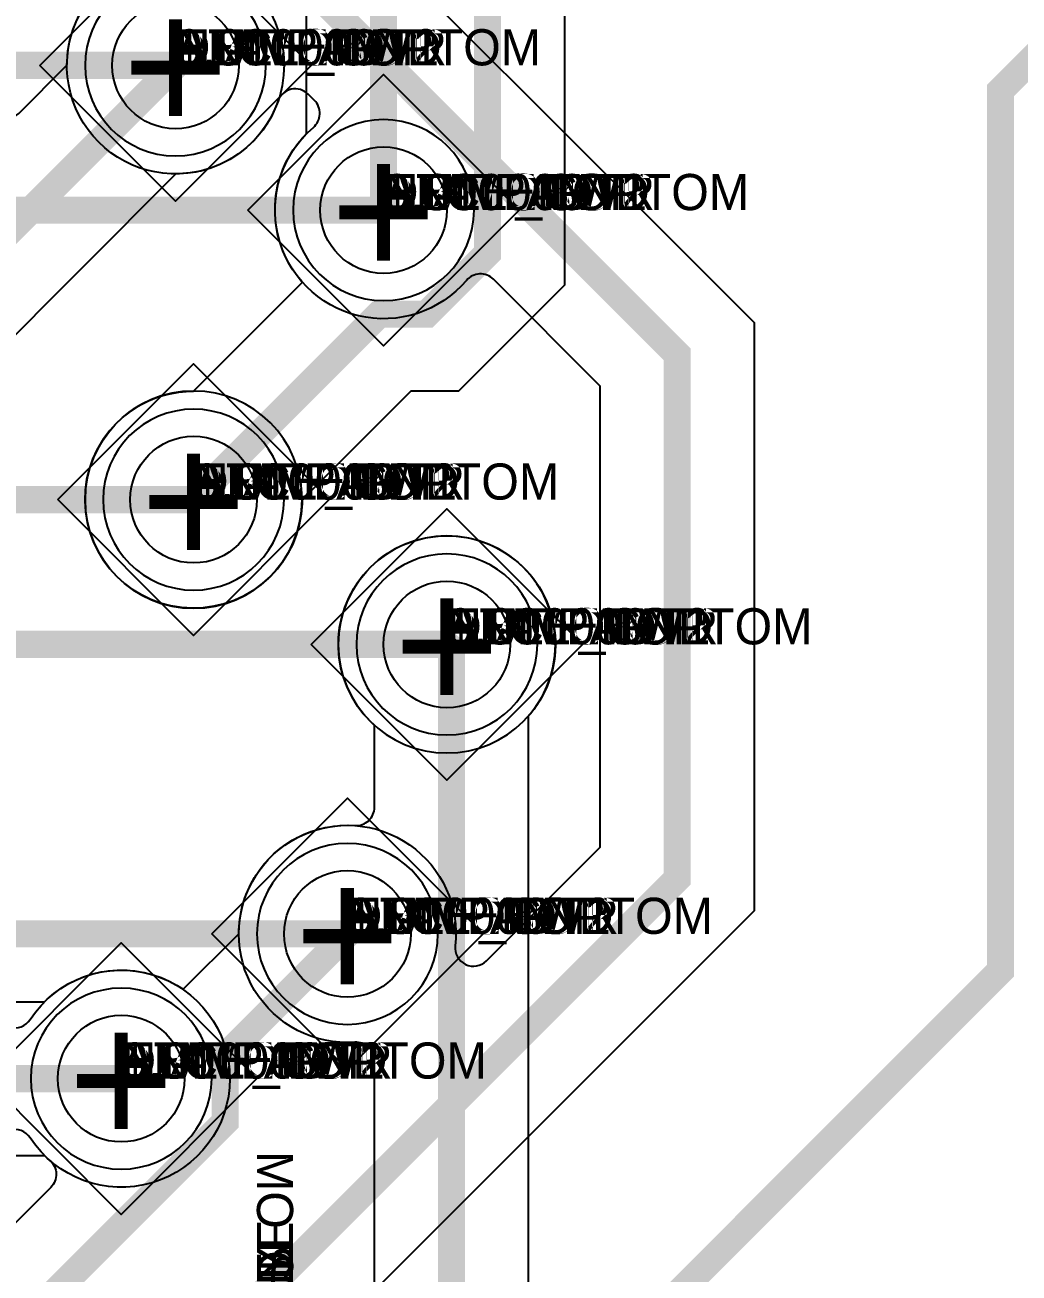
# Model space of a CAD drawing. Extents: x 0 to 323, y 0 to 320.
# Drawn here: x 149.62 to 155.11, y 43.33 to 50.22 of the extents above; entities that cross this region are included whole.
import ezdxf
from ezdxf.enums import TextEntityAlignment as Align

# ---------------------------------------------------------------- set-up
doc = ezdxf.new("R2010")
doc.units = 0
doc.header["$MEASUREMENT"] = 0
doc.layers.get('0').update_dxf_attribs({"linetype": 'CONTINUOUS'})
for name, color, linetype in [('CDN_FIGURES', 7, 'CONTINUOUS'), ('ETCH_BOTTOM', 7, 'CONTINUOUS'), ('ETCH_GND', 3, 'CONTINUOUS'), ('ETCH_INT1', 4, 'CONTINUOUS'), ('ETCH_INT2', 5, 'CONTINUOUS'), ('ETCH_PWR', 6, 'CONTINUOUS'), ('ETCH_TOP', 2, 'CONTINUOUS'), ('MANUFACTURING_NCLEGEND-1-6', 8, 'CONTINUOUS')]:
    doc.layers.add(name, color=color, linetype=linetype)

# ---------------------------------------------------------------- blocks, each defined once
blk = doc.blocks.new('PAD_INFO')
for tag in ['SHAPE_TYPE', 'PAD_HEIGHT', 'PAD_LAYER', 'PAD_TYPE', 'PAD_WIDTH']:
    blk.add_attdef(tag, (0, 0), '', height=0.2)
at = {"flags": 2}
blk.add_attdef('CDN_TYPE', (0, 0), '', height=0.2, dxfattribs=at)
blk = doc.blocks.new('DRILL_INFO')
at = {"flags": 2}
blk.add_attdef('CDN_TYPE', (0, 0), '', height=0.2, dxfattribs=at)
for tag in ['FSHAPE', 'FCHAR', 'DRILL_HEIGHT', 'DIAMETER', 'PLATED', 'DRILL_WIDTH']:
    blk.add_attdef(tag, (0, 0), '', height=0.2)
blk = doc.blocks.new('VIA0700X0300')
at = {"layer": 'ETCH_BOTTOM'}
blk.add_circle((0, 0), 0.35, dxfattribs=at)
at = {"layer": 'ETCH_GND'}
blk.add_circle((0, 0), 0.35, dxfattribs=at)
at = {"layer": 'ETCH_INT1'}
blk.add_circle((0, 0), 0.35, dxfattribs=at)
at = {"layer": 'ETCH_INT2'}
blk.add_circle((0, 0), 0.35, dxfattribs=at)
at = {"layer": 'ETCH_PWR'}
blk.add_circle((0, 0), 0.35, dxfattribs=at)
at = {"layer": 'ETCH_TOP'}
blk.add_circle((0, 0), 0.35, dxfattribs=at)
ref = blk.add_blockref('PAD_INFO', (0, 0))
ref.add_attrib('PAD_LAYER', 'ETCH_TOP', (0, 0), dxfattribs={"height": 0.2})
ref.add_attrib('SHAPE_TYPE', 'NULL', (0, 0), dxfattribs={"height": 0.2})
ref.add_attrib('PAD_TYPE', 'ANTIPAD', (0, 0), dxfattribs={"height": 0.2})
ref.add_attrib('PAD_WIDTH', '0.000000', (0, 0), dxfattribs={"height": 0.2})
ref.add_attrib('PAD_HEIGHT', '0.000000', (0, 0), dxfattribs={"height": 0.2})
ref = blk.add_blockref('PAD_INFO', (0, 0))
ref.add_attrib('PAD_LAYER', 'ETCH_GND', (0, 0), dxfattribs={"height": 0.2})
ref.add_attrib('SHAPE_TYPE', 'NULL', (0, 0), dxfattribs={"height": 0.2})
ref.add_attrib('PAD_TYPE', 'ANTIPAD', (0, 0), dxfattribs={"height": 0.2})
ref.add_attrib('PAD_WIDTH', '0.000000', (0, 0), dxfattribs={"height": 0.2})
ref.add_attrib('PAD_HEIGHT', '0.000000', (0, 0), dxfattribs={"height": 0.2})
ref = blk.add_blockref('PAD_INFO', (0, 0))
ref.add_attrib('PAD_LAYER', 'ETCH_INT1', (0, 0), dxfattribs={"height": 0.2})
ref.add_attrib('SHAPE_TYPE', 'NULL', (0, 0), dxfattribs={"height": 0.2})
ref.add_attrib('PAD_TYPE', 'ANTIPAD', (0, 0), dxfattribs={"height": 0.2})
ref.add_attrib('PAD_WIDTH', '0.000000', (0, 0), dxfattribs={"height": 0.2})
ref.add_attrib('PAD_HEIGHT', '0.000000', (0, 0), dxfattribs={"height": 0.2})
ref = blk.add_blockref('PAD_INFO', (0, 0))
ref.add_attrib('PAD_LAYER', 'ETCH_INT2', (0, 0), dxfattribs={"height": 0.2})
ref.add_attrib('SHAPE_TYPE', 'NULL', (0, 0), dxfattribs={"height": 0.2})
ref.add_attrib('PAD_TYPE', 'ANTIPAD', (0, 0), dxfattribs={"height": 0.2})
ref.add_attrib('PAD_WIDTH', '0.000000', (0, 0), dxfattribs={"height": 0.2})
ref.add_attrib('PAD_HEIGHT', '0.000000', (0, 0), dxfattribs={"height": 0.2})
ref = blk.add_blockref('PAD_INFO', (0, 0))
ref.add_attrib('PAD_LAYER', 'ETCH_PWR', (0, 0), dxfattribs={"height": 0.2})
ref.add_attrib('SHAPE_TYPE', 'NULL', (0, 0), dxfattribs={"height": 0.2})
ref.add_attrib('PAD_TYPE', 'ANTIPAD', (0, 0), dxfattribs={"height": 0.2})
ref.add_attrib('PAD_WIDTH', '0.000000', (0, 0), dxfattribs={"height": 0.2})
ref.add_attrib('PAD_HEIGHT', '0.000000', (0, 0), dxfattribs={"height": 0.2})
ref = blk.add_blockref('PAD_INFO', (0, 0))
ref.add_attrib('PAD_LAYER', 'ETCH_BOTTOM', (0, 0), dxfattribs={"height": 0.2})
ref.add_attrib('SHAPE_TYPE', 'NULL', (0, 0), dxfattribs={"height": 0.2})
ref.add_attrib('PAD_TYPE', 'ANTIPAD', (0, 0), dxfattribs={"height": 0.2})
ref.add_attrib('PAD_WIDTH', '0.000000', (0, 0), dxfattribs={"height": 0.2})
ref.add_attrib('PAD_HEIGHT', '0.000000', (0, 0), dxfattribs={"height": 0.2})
ref = blk.add_blockref('PAD_INFO', (0, 0))
ref.add_attrib('PAD_LAYER', 'ETCH_TOP', (0, 0), dxfattribs={"height": 0.2})
ref.add_attrib('SHAPE_TYPE', 'NULL', (0, 0), dxfattribs={"height": 0.2})
ref.add_attrib('PAD_TYPE', 'THERMAL', (0, 0), dxfattribs={"height": 0.2})
ref.add_attrib('PAD_WIDTH', '0.000000', (0, 0), dxfattribs={"height": 0.2})
ref.add_attrib('PAD_HEIGHT', '0.000000', (0, 0), dxfattribs={"height": 0.2})
ref = blk.add_blockref('PAD_INFO', (0, 0))
ref.add_attrib('PAD_LAYER', 'ETCH_GND', (0, 0), dxfattribs={"height": 0.2})
ref.add_attrib('SHAPE_TYPE', 'NULL', (0, 0), dxfattribs={"height": 0.2})
ref.add_attrib('PAD_TYPE', 'THERMAL', (0, 0), dxfattribs={"height": 0.2})
ref.add_attrib('PAD_WIDTH', '0.000000', (0, 0), dxfattribs={"height": 0.2})
ref.add_attrib('PAD_HEIGHT', '0.000000', (0, 0), dxfattribs={"height": 0.2})
ref = blk.add_blockref('PAD_INFO', (0, 0))
ref.add_attrib('PAD_LAYER', 'ETCH_INT1', (0, 0), dxfattribs={"height": 0.2})
ref.add_attrib('SHAPE_TYPE', 'NULL', (0, 0), dxfattribs={"height": 0.2})
ref.add_attrib('PAD_TYPE', 'THERMAL', (0, 0), dxfattribs={"height": 0.2})
ref.add_attrib('PAD_WIDTH', '0.000000', (0, 0), dxfattribs={"height": 0.2})
ref.add_attrib('PAD_HEIGHT', '0.000000', (0, 0), dxfattribs={"height": 0.2})
ref = blk.add_blockref('PAD_INFO', (0, 0))
ref.add_attrib('PAD_LAYER', 'ETCH_INT2', (0, 0), dxfattribs={"height": 0.2})
ref.add_attrib('SHAPE_TYPE', 'NULL', (0, 0), dxfattribs={"height": 0.2})
ref.add_attrib('PAD_TYPE', 'THERMAL', (0, 0), dxfattribs={"height": 0.2})
ref.add_attrib('PAD_WIDTH', '0.000000', (0, 0), dxfattribs={"height": 0.2})
ref.add_attrib('PAD_HEIGHT', '0.000000', (0, 0), dxfattribs={"height": 0.2})
ref = blk.add_blockref('PAD_INFO', (0, 0))
ref.add_attrib('PAD_LAYER', 'ETCH_PWR', (0, 0), dxfattribs={"height": 0.2})
ref.add_attrib('SHAPE_TYPE', 'NULL', (0, 0), dxfattribs={"height": 0.2})
ref.add_attrib('PAD_TYPE', 'THERMAL', (0, 0), dxfattribs={"height": 0.2})
ref.add_attrib('PAD_WIDTH', '0.000000', (0, 0), dxfattribs={"height": 0.2})
ref.add_attrib('PAD_HEIGHT', '0.000000', (0, 0), dxfattribs={"height": 0.2})
ref = blk.add_blockref('PAD_INFO', (0, 0))
ref.add_attrib('PAD_LAYER', 'ETCH_BOTTOM', (0, 0), dxfattribs={"height": 0.2})
ref.add_attrib('SHAPE_TYPE', 'NULL', (0, 0), dxfattribs={"height": 0.2})
ref.add_attrib('PAD_TYPE', 'THERMAL', (0, 0), dxfattribs={"height": 0.2})
ref.add_attrib('PAD_WIDTH', '0.000000', (0, 0), dxfattribs={"height": 0.2})
ref.add_attrib('PAD_HEIGHT', '0.000000', (0, 0), dxfattribs={"height": 0.2})
ref = blk.add_blockref('PAD_INFO', (0, 0))
ref.add_attrib('PAD_LAYER', 'ETCH_TOP', (0, 0), dxfattribs={"height": 0.2})
ref.add_attrib('SHAPE_TYPE', 'CIRCLE', (0, 0), dxfattribs={"height": 0.2})
ref.add_attrib('PAD_TYPE', 'REGULAR', (0, 0), dxfattribs={"height": 0.2})
ref.add_attrib('PAD_WIDTH', '0.700000', (0, 0), dxfattribs={"height": 0.2})
ref.add_attrib('PAD_HEIGHT', '0.700000', (0, 0), dxfattribs={"height": 0.2})
ref = blk.add_blockref('PAD_INFO', (0, 0))
ref.add_attrib('PAD_LAYER', 'ETCH_GND', (0, 0), dxfattribs={"height": 0.2})
ref.add_attrib('SHAPE_TYPE', 'CIRCLE', (0, 0), dxfattribs={"height": 0.2})
ref.add_attrib('PAD_TYPE', 'REGULAR', (0, 0), dxfattribs={"height": 0.2})
ref.add_attrib('PAD_WIDTH', '0.700000', (0, 0), dxfattribs={"height": 0.2})
ref.add_attrib('PAD_HEIGHT', '0.700000', (0, 0), dxfattribs={"height": 0.2})
ref = blk.add_blockref('PAD_INFO', (0, 0))
ref.add_attrib('PAD_LAYER', 'ETCH_INT1', (0, 0), dxfattribs={"height": 0.2})
ref.add_attrib('SHAPE_TYPE', 'CIRCLE', (0, 0), dxfattribs={"height": 0.2})
ref.add_attrib('PAD_TYPE', 'REGULAR', (0, 0), dxfattribs={"height": 0.2})
ref.add_attrib('PAD_WIDTH', '0.700000', (0, 0), dxfattribs={"height": 0.2})
ref.add_attrib('PAD_HEIGHT', '0.700000', (0, 0), dxfattribs={"height": 0.2})
ref = blk.add_blockref('PAD_INFO', (0, 0))
ref.add_attrib('PAD_LAYER', 'ETCH_INT2', (0, 0), dxfattribs={"height": 0.2})
ref.add_attrib('SHAPE_TYPE', 'CIRCLE', (0, 0), dxfattribs={"height": 0.2})
ref.add_attrib('PAD_TYPE', 'REGULAR', (0, 0), dxfattribs={"height": 0.2})
ref.add_attrib('PAD_WIDTH', '0.700000', (0, 0), dxfattribs={"height": 0.2})
ref.add_attrib('PAD_HEIGHT', '0.700000', (0, 0), dxfattribs={"height": 0.2})
ref = blk.add_blockref('PAD_INFO', (0, 0))
ref.add_attrib('PAD_LAYER', 'ETCH_PWR', (0, 0), dxfattribs={"height": 0.2})
ref.add_attrib('SHAPE_TYPE', 'CIRCLE', (0, 0), dxfattribs={"height": 0.2})
ref.add_attrib('PAD_TYPE', 'REGULAR', (0, 0), dxfattribs={"height": 0.2})
ref.add_attrib('PAD_WIDTH', '0.700000', (0, 0), dxfattribs={"height": 0.2})
ref.add_attrib('PAD_HEIGHT', '0.700000', (0, 0), dxfattribs={"height": 0.2})
ref = blk.add_blockref('PAD_INFO', (0, 0))
ref.add_attrib('PAD_LAYER', 'ETCH_BOTTOM', (0, 0), dxfattribs={"height": 0.2})
ref.add_attrib('SHAPE_TYPE', 'CIRCLE', (0, 0), dxfattribs={"height": 0.2})
ref.add_attrib('PAD_TYPE', 'REGULAR', (0, 0), dxfattribs={"height": 0.2})
ref.add_attrib('PAD_WIDTH', '0.700000', (0, 0), dxfattribs={"height": 0.2})
ref.add_attrib('PAD_HEIGHT', '0.700000', (0, 0), dxfattribs={"height": 0.2})
ref = blk.add_blockref('DRILL_INFO', (0, 0))
ref.add_attrib('DIAMETER', '0.300000', (0, 0), dxfattribs={"height": 0.2})
ref.add_attrib('PLATED', 'PLATED', (0, 0), dxfattribs={"height": 0.2})
ref.add_attrib('FSHAPE', 'DIAMOND', (0, 0), dxfattribs={"height": 0.2})
ref.add_attrib('FCHAR', '+', (0, 0), dxfattribs={"height": 0.2})
ref.add_attrib('DRILL_WIDTH', '1.500000', (0, 0), dxfattribs={"height": 0.2})
ref.add_attrib('DRILL_HEIGHT', '1.500000', (0, 0), dxfattribs={"height": 0.2})
for tag in ['CDN_TYPE', 'PIN']:
    blk.add_attdef(tag, (0, 0), '', height=0.2)
at = {"flags": 2}
for tag in ['PSTKNAME', 'BBV']:
    blk.add_attdef(tag, (0, 0), '', height=0.2, dxfattribs=at)
blk = doc.blocks.new('FIGURE_DIAMOND')
at = {"layer": 'CDN_FIGURES'}
blk.add_lwpolyline([(-0.5, 0), (0, 0.5), (0.5, 0), (0, -0.5)], close=True, dxfattribs=at)
blk = doc.blocks.new('RC0920X0820TS')
at = {"layer": 'ETCH_TOP'}
blk.add_lwpolyline([(-0.46, -0.41), (-0.46, 0.41), (0.46, 0.41), (0.46, -0.41)], close=True, dxfattribs=at)
ref = blk.add_blockref('PAD_INFO', (0, 0))
ref.add_attrib('PAD_LAYER', 'ETCH_TOP', (0, 0), dxfattribs={"height": 0.2})
ref.add_attrib('SHAPE_TYPE', 'NULL', (0, 0), dxfattribs={"height": 0.2})
ref.add_attrib('PAD_TYPE', 'ANTIPAD', (0, 0), dxfattribs={"height": 0.2})
ref.add_attrib('PAD_WIDTH', '0.000000', (0, 0), dxfattribs={"height": 0.2})
ref.add_attrib('PAD_HEIGHT', '0.000000', (0, 0), dxfattribs={"height": 0.2})
ref = blk.add_blockref('PAD_INFO', (0, 0))
ref.add_attrib('PAD_LAYER', 'ETCH_GND', (0, 0), dxfattribs={"height": 0.2})
ref.add_attrib('SHAPE_TYPE', 'NULL', (0, 0), dxfattribs={"height": 0.2})
ref.add_attrib('PAD_TYPE', 'ANTIPAD', (0, 0), dxfattribs={"height": 0.2})
ref.add_attrib('PAD_WIDTH', '0.000000', (0, 0), dxfattribs={"height": 0.2})
ref.add_attrib('PAD_HEIGHT', '0.000000', (0, 0), dxfattribs={"height": 0.2})
ref = blk.add_blockref('PAD_INFO', (0, 0))
ref.add_attrib('PAD_LAYER', 'ETCH_INT1', (0, 0), dxfattribs={"height": 0.2})
ref.add_attrib('SHAPE_TYPE', 'NULL', (0, 0), dxfattribs={"height": 0.2})
ref.add_attrib('PAD_TYPE', 'ANTIPAD', (0, 0), dxfattribs={"height": 0.2})
ref.add_attrib('PAD_WIDTH', '0.000000', (0, 0), dxfattribs={"height": 0.2})
ref.add_attrib('PAD_HEIGHT', '0.000000', (0, 0), dxfattribs={"height": 0.2})
ref = blk.add_blockref('PAD_INFO', (0, 0))
ref.add_attrib('PAD_LAYER', 'ETCH_INT2', (0, 0), dxfattribs={"height": 0.2})
ref.add_attrib('SHAPE_TYPE', 'NULL', (0, 0), dxfattribs={"height": 0.2})
ref.add_attrib('PAD_TYPE', 'ANTIPAD', (0, 0), dxfattribs={"height": 0.2})
ref.add_attrib('PAD_WIDTH', '0.000000', (0, 0), dxfattribs={"height": 0.2})
ref.add_attrib('PAD_HEIGHT', '0.000000', (0, 0), dxfattribs={"height": 0.2})
ref = blk.add_blockref('PAD_INFO', (0, 0))
ref.add_attrib('PAD_LAYER', 'ETCH_PWR', (0, 0), dxfattribs={"height": 0.2})
ref.add_attrib('SHAPE_TYPE', 'NULL', (0, 0), dxfattribs={"height": 0.2})
ref.add_attrib('PAD_TYPE', 'ANTIPAD', (0, 0), dxfattribs={"height": 0.2})
ref.add_attrib('PAD_WIDTH', '0.000000', (0, 0), dxfattribs={"height": 0.2})
ref.add_attrib('PAD_HEIGHT', '0.000000', (0, 0), dxfattribs={"height": 0.2})
ref = blk.add_blockref('PAD_INFO', (0, 0))
ref.add_attrib('PAD_LAYER', 'ETCH_BOTTOM', (0, 0), dxfattribs={"height": 0.2})
ref.add_attrib('SHAPE_TYPE', 'NULL', (0, 0), dxfattribs={"height": 0.2})
ref.add_attrib('PAD_TYPE', 'ANTIPAD', (0, 0), dxfattribs={"height": 0.2})
ref.add_attrib('PAD_WIDTH', '0.000000', (0, 0), dxfattribs={"height": 0.2})
ref.add_attrib('PAD_HEIGHT', '0.000000', (0, 0), dxfattribs={"height": 0.2})
ref = blk.add_blockref('PAD_INFO', (0, 0))
ref.add_attrib('PAD_LAYER', 'ETCH_TOP', (0, 0), dxfattribs={"height": 0.2})
ref.add_attrib('SHAPE_TYPE', 'NULL', (0, 0), dxfattribs={"height": 0.2})
ref.add_attrib('PAD_TYPE', 'THERMAL', (0, 0), dxfattribs={"height": 0.2})
ref.add_attrib('PAD_WIDTH', '0.000000', (0, 0), dxfattribs={"height": 0.2})
ref.add_attrib('PAD_HEIGHT', '0.000000', (0, 0), dxfattribs={"height": 0.2})
ref = blk.add_blockref('PAD_INFO', (0, 0))
ref.add_attrib('PAD_LAYER', 'ETCH_GND', (0, 0), dxfattribs={"height": 0.2})
ref.add_attrib('SHAPE_TYPE', 'NULL', (0, 0), dxfattribs={"height": 0.2})
ref.add_attrib('PAD_TYPE', 'THERMAL', (0, 0), dxfattribs={"height": 0.2})
ref.add_attrib('PAD_WIDTH', '0.000000', (0, 0), dxfattribs={"height": 0.2})
ref.add_attrib('PAD_HEIGHT', '0.000000', (0, 0), dxfattribs={"height": 0.2})
ref = blk.add_blockref('PAD_INFO', (0, 0))
ref.add_attrib('PAD_LAYER', 'ETCH_INT1', (0, 0), dxfattribs={"height": 0.2})
ref.add_attrib('SHAPE_TYPE', 'NULL', (0, 0), dxfattribs={"height": 0.2})
ref.add_attrib('PAD_TYPE', 'THERMAL', (0, 0), dxfattribs={"height": 0.2})
ref.add_attrib('PAD_WIDTH', '0.000000', (0, 0), dxfattribs={"height": 0.2})
ref.add_attrib('PAD_HEIGHT', '0.000000', (0, 0), dxfattribs={"height": 0.2})
ref = blk.add_blockref('PAD_INFO', (0, 0))
ref.add_attrib('PAD_LAYER', 'ETCH_INT2', (0, 0), dxfattribs={"height": 0.2})
ref.add_attrib('SHAPE_TYPE', 'NULL', (0, 0), dxfattribs={"height": 0.2})
ref.add_attrib('PAD_TYPE', 'THERMAL', (0, 0), dxfattribs={"height": 0.2})
ref.add_attrib('PAD_WIDTH', '0.000000', (0, 0), dxfattribs={"height": 0.2})
ref.add_attrib('PAD_HEIGHT', '0.000000', (0, 0), dxfattribs={"height": 0.2})
ref = blk.add_blockref('PAD_INFO', (0, 0))
ref.add_attrib('PAD_LAYER', 'ETCH_PWR', (0, 0), dxfattribs={"height": 0.2})
ref.add_attrib('SHAPE_TYPE', 'NULL', (0, 0), dxfattribs={"height": 0.2})
ref.add_attrib('PAD_TYPE', 'THERMAL', (0, 0), dxfattribs={"height": 0.2})
ref.add_attrib('PAD_WIDTH', '0.000000', (0, 0), dxfattribs={"height": 0.2})
ref.add_attrib('PAD_HEIGHT', '0.000000', (0, 0), dxfattribs={"height": 0.2})
ref = blk.add_blockref('PAD_INFO', (0, 0))
ref.add_attrib('PAD_LAYER', 'ETCH_BOTTOM', (0, 0), dxfattribs={"height": 0.2})
ref.add_attrib('SHAPE_TYPE', 'NULL', (0, 0), dxfattribs={"height": 0.2})
ref.add_attrib('PAD_TYPE', 'THERMAL', (0, 0), dxfattribs={"height": 0.2})
ref.add_attrib('PAD_WIDTH', '0.000000', (0, 0), dxfattribs={"height": 0.2})
ref.add_attrib('PAD_HEIGHT', '0.000000', (0, 0), dxfattribs={"height": 0.2})
ref = blk.add_blockref('PAD_INFO', (0, 0))
ref.add_attrib('PAD_LAYER', 'ETCH_TOP', (0, 0), dxfattribs={"height": 0.2})
ref.add_attrib('SHAPE_TYPE', 'RECTANGLE', (0, 0), dxfattribs={"height": 0.2})
ref.add_attrib('PAD_TYPE', 'REGULAR', (0, 0), dxfattribs={"height": 0.2})
ref.add_attrib('PAD_WIDTH', '0.920000', (0, 0), dxfattribs={"height": 0.2})
ref.add_attrib('PAD_HEIGHT', '0.820000', (0, 0), dxfattribs={"height": 0.2})
ref = blk.add_blockref('PAD_INFO', (0, 0))
ref.add_attrib('PAD_LAYER', 'ETCH_GND', (0, 0), dxfattribs={"height": 0.2})
ref.add_attrib('SHAPE_TYPE', 'NULL', (0, 0), dxfattribs={"height": 0.2})
ref.add_attrib('PAD_TYPE', 'REGULAR', (0, 0), dxfattribs={"height": 0.2})
ref.add_attrib('PAD_WIDTH', '0.000000', (0, 0), dxfattribs={"height": 0.2})
ref.add_attrib('PAD_HEIGHT', '0.000000', (0, 0), dxfattribs={"height": 0.2})
ref = blk.add_blockref('PAD_INFO', (0, 0))
ref.add_attrib('PAD_LAYER', 'ETCH_INT1', (0, 0), dxfattribs={"height": 0.2})
ref.add_attrib('SHAPE_TYPE', 'NULL', (0, 0), dxfattribs={"height": 0.2})
ref.add_attrib('PAD_TYPE', 'REGULAR', (0, 0), dxfattribs={"height": 0.2})
ref.add_attrib('PAD_WIDTH', '0.000000', (0, 0), dxfattribs={"height": 0.2})
ref.add_attrib('PAD_HEIGHT', '0.000000', (0, 0), dxfattribs={"height": 0.2})
ref = blk.add_blockref('PAD_INFO', (0, 0))
ref.add_attrib('PAD_LAYER', 'ETCH_INT2', (0, 0), dxfattribs={"height": 0.2})
ref.add_attrib('SHAPE_TYPE', 'NULL', (0, 0), dxfattribs={"height": 0.2})
ref.add_attrib('PAD_TYPE', 'REGULAR', (0, 0), dxfattribs={"height": 0.2})
ref.add_attrib('PAD_WIDTH', '0.000000', (0, 0), dxfattribs={"height": 0.2})
ref.add_attrib('PAD_HEIGHT', '0.000000', (0, 0), dxfattribs={"height": 0.2})
ref = blk.add_blockref('PAD_INFO', (0, 0))
ref.add_attrib('PAD_LAYER', 'ETCH_PWR', (0, 0), dxfattribs={"height": 0.2})
ref.add_attrib('SHAPE_TYPE', 'NULL', (0, 0), dxfattribs={"height": 0.2})
ref.add_attrib('PAD_TYPE', 'REGULAR', (0, 0), dxfattribs={"height": 0.2})
ref.add_attrib('PAD_WIDTH', '0.000000', (0, 0), dxfattribs={"height": 0.2})
ref.add_attrib('PAD_HEIGHT', '0.000000', (0, 0), dxfattribs={"height": 0.2})
ref = blk.add_blockref('PAD_INFO', (0, 0))
ref.add_attrib('PAD_LAYER', 'ETCH_BOTTOM', (0, 0), dxfattribs={"height": 0.2})
ref.add_attrib('SHAPE_TYPE', 'NULL', (0, 0), dxfattribs={"height": 0.2})
ref.add_attrib('PAD_TYPE', 'REGULAR', (0, 0), dxfattribs={"height": 0.2})
ref.add_attrib('PAD_WIDTH', '0.000000', (0, 0), dxfattribs={"height": 0.2})
ref.add_attrib('PAD_HEIGHT', '0.000000', (0, 0), dxfattribs={"height": 0.2})
ref = blk.add_blockref('DRILL_INFO', (0, 0))
ref.add_attrib('DIAMETER', '0.000000', (0, 0), dxfattribs={"height": 0.2})
ref.add_attrib('PLATED', 'PLATED', (0, 0), dxfattribs={"height": 0.2})
ref.add_attrib('FSHAPE', 'NULL', (0, 0), dxfattribs={"height": 0.2})
ref.add_attrib('DRILL_WIDTH', '0.000000', (0, 0), dxfattribs={"height": 0.2})
ref.add_attrib('DRILL_HEIGHT', '0.000000', (0, 0), dxfattribs={"height": 0.2})
for tag in ['CDN_TYPE', 'PIN']:
    blk.add_attdef(tag, (0, 0), '', height=0.2)
at = {"flags": 2}
for tag in ['PSTKNAME', 'BBV']:
    blk.add_attdef(tag, (0, 0), '', height=0.2, dxfattribs=at)
blk = doc.blocks.new('F270')
at = {"layer": 'ETCH_TOP'}
ref = blk.add_blockref('RC0920X0820TS', (1.18, 0), dxfattribs=at)
ref.add_attrib('CDN_TYPE', 'PIN', (0, 0), dxfattribs={"height": 0.2})
ref.add_attrib('PIN', '2', (0, 0), dxfattribs={"height": 0.2})
at = {"flags": 2}
for tag in ['SYMBOL_TYPE', 'CDN_TYPE', 'REFDES']:
    blk.add_attdef(tag, (0, 0), '', height=0.2, dxfattribs=at)

msp = doc.modelspace()

# ---------------------------------------------------------------- linework, layer by layer
at = {"layer": 'ETCH_BOTTOM'}
for points, format in [([(110.9, 40.3, 0.15, 0.15, 0), (112.05, 39.15, 0.15, 0.15, 0), (112.05, 36.8868, 0.15, 0.15, 0), (114.1618, 34.775, 0.15, 0.15, 0), (114.7382, 34.775, 0.15, 0.15, 0), (115.4999, 35.5367, 0.15, 0.15, 0), (115.4999, 37.6131, 0.15, 0.15, 0), (119.1618, 41.275, 0.15, 0.15, 0), (124.8882, 41.275, 0.15, 0.15, 0), (137.1882, 53.575, 0.15, 0.15, 0), (149.6125, 53.575, 0.15, 0.15, 0), (152.175, 51.0125, 0.15, 0.15, 0), (152.175, 48.9618, 0.15, 0.15, 0), (151.8382, 48.625, 0.15, 0.15, 0), (151.575, 48.625, 0.15, 0.15, 0), (150.55, 47.6, 0.15, 0.15, 0)], "xyseb"), ([(110.2, 36.55, 0.15, 0.15, 0), (111.2, 36.55, 0.15, 0.15, 0), (113.275, 34.475, 0.15, 0.15, 0), (114.8625, 34.475, 0.15, 0.15, 0), (115.7999, 35.4124, 0.15, 0.15, 0), (115.7999, 36.1374, 0.15, 0.15, 0), (119.6688, 40.0063, 0.15, 0.15, 0), (124.0438, 40.0063, 0.15, 0.15, 0), (137.3125, 53.275, 0.15, 0.15, 0), (149.4882, 53.275, 0.15, 0.15, 0), (151.6, 51.1632, 0.15, 0.15, 0), (151.6, 49.2, 0.15, 0.15, 0)], "xyseb"), ([(149.5601, 51.5439), (149.5601, 49.9399), (149.4101, 49.9399), (149.4101, 49.8061, 0.668179), (149.5832, 49.7344), (149.8496, 50.0008), (149.8503, 50.0207, -2.301111), (150.4707, 49.4003), (150.4508, 49.3996), (149.4101, 48.3589), (149.4101, 47.2599), (149.0293, 47.2599), (148.4026, 46.6332, 0.668179), (148.4743, 46.4601), (149.4601, 46.4601), (149.4601, 44.7818, 0.746943), (149.6466, 44.7266, -3.378646), (149.6466, 44.0734, 0.746943), (149.4601, 44.0182), (149.4601, 43.2501)], "xyb"), ([(152.6001, 51.1886), (152.6001, 48.7857), (152.0143, 48.1999), (151.7511, 48.1999), (151.1504, 47.5992), (151.1497, 47.5793, -2.301111), (150.5293, 48.1997), (150.5492, 48.2004), (151.1497, 48.8009), (151.1228, 48.8361, -0.365698), (151.1613, 49.6094), (151.1749, 49.624), (151.1749, 50.9871)], "xyb"), ([(109.4, 37.8, 0.15, 0.15, 0), (109.325, 37.725, 0.15, 0.15, 0), (109.325, 36.1875, 0.15, 0.15, 0), (112.0375, 33.475, 0.15, 0.15, 0), (133.8618, 33.475, 0.15, 0.15, 0), (147.3588, 46.972, 0.15, 0.15, 0), (148.1402, 46.972, 0.15, 0.15, 0), (148.985, 47.8168, 0.15, 0.15, 0), (148.985, 48.535, 0.15, 0.15, 0), (150.45, 50, 0.15, 0.15, 0)], "xyseb"), ([(151.5499, 43.0901), (151.5499, 44.5002, 0.434609), (151.4415, 44.6013, -1.071716), (151.4415, 45.7987, 0.434609), (151.5499, 45.8998), (151.5499, 46.3522), (151.5343, 46.3672, -2.295467), (152.4118, 46.4168), (152.4001, 46.4027), (152.4001, 40.1357)], "xyb"), ([(151.95, 46.8, 0.15, 0.15, 0), (151.975, 46.775, 0.15, 0.15, 0), (151.975, 40.3118, 0.15, 0.15, 0), (144.8382, 33.175, 0.15, 0.15, 0), (111.9132, 33.175, 0.15, 0.15, 0), (108.325, 36.7632, 0.15, 0.15, 0), (108.325, 39.0382, 0.15, 0.15, 0), (111.4, 42.1132, 0.15, 0.15, 0), (111.4, 43.05, 0.15, 0.15, 0)], "xyseb")]:
    msp.add_lwpolyline(points, format=format, dxfattribs=at)
at = {"layer": 'ETCH_GND'}
for points in [[(150.9501, 50, 1), (149.9499, 50, 1)], [(152.1001, 49.2, 1), (151.0999, 49.2, 1)], [(151.0501, 47.6, 1), (150.0499, 47.6, 1)], [(152.4501, 46.8, 1), (151.4499, 46.8, 1)], [(151.9001, 45.2, 1), (150.8999, 45.2, 1)], [(150.6501, 44.4, 1), (149.6499, 44.4, 1)]]:
    msp.add_lwpolyline(points, format="xyb", close=True, dxfattribs=at)
at = {"layer": 'ETCH_INT1'}
for points, format in [([(113.7, 36.05, 0.15, 0.15, 0), (115.599, 37.949, 0.15, 0.15, 0), (145.668, 37.949, 0.15, 0.15, 0), (149.355, 41.636, 0.15, 0.15, 0), (149.355, 42.2183, 0.15, 0.15, 0), (149.6917, 42.555, 0.15, 0.15, 0), (150.274, 42.555, 0.15, 0.15, 0), (153.223, 45.504, 0.15, 0.15, 0), (153.223, 48.403, 0.15, 0.15, 0), (150.6009, 51.025, 0.15, 0.15, 0), (150.1117, 51.025, 0.15, 0.15, 0), (149.775, 51.3617, 0.15, 0.15, 0), (149.775, 51.8509, 0.15, 0.15, 0), (146.4, 55.226, 0.15, 0.15, 0), (146.4, 58, 0.15, 0.15, 0)], "xyseb"), ([(146.8251, 56.6408), (146.8251, 55.4021), (150.0867, 52.1403), (150.1181, 52.1535, -0.671114), (150.9035, 51.3681), (150.8903, 51.3367), (153.6481, 48.5791), (153.6481, 45.3279), (150.4976, 42.1774), (150.506, 42.1485, -0.592648), (149.7615, 41.404), (149.7326, 41.4124), (145.8441, 37.5239), (134.9501, 37.5239), (134.9501, 33.8999), (117.6822, 33.8999)], "xyb"), ([(140.4748, 44.0251), (145.7206, 44.0251), (146.8656, 45.1701), (147.6944, 45.1701), (148.0394, 44.8251), (149.726, 44.8251), (149.7406, 44.8387, -0.334602), (150.4589, 44.9145), (150.4929, 44.8941), (150.7996, 45.2008), (150.8003, 45.2208, -1.038495), (151.9965, 45.134, 0.708696), (152.1689, 45.0511), (152.7979, 45.6801), (152.7979, 48.2269), (152.2068, 48.818, 0.438539), (152.0577, 48.8119, -1.085669), (151.2119, 49.6577, 0.438348), (151.218, 49.8067), (151.1841, 49.8407, 0.553051), (151.0166, 49.8024, -1.25782), (150.0278, 50.4264, 0.669944)], "xyb"), ([(150.15, 44.4, 0.15, 0.15, 0), (147.8633, 44.4, 0.15, 0.15, 0), (147.5183, 44.745, 0.15, 0.15, 0), (147.0417, 44.745, 0.15, 0.15, 0), (145.8967, 43.6, 0.15, 0.15, 0), (139.5367, 43.6, 0.15, 0.15, 0), (138.7367, 44.4, 0.15, 0.15, 0), (122.0133, 44.4, 0.15, 0.15, 0), (121.6383, 44.025, 0.15, 0.15, 0), (113.9383, 44.025, 0.15, 0.15, 0), (113.1383, 44.825, 0.15, 0.15, 0), (112.825, 44.825, 0.15, 0.15, 0), (112.4, 45.25, 0.15, 0.15, 0)], "xyseb"), ([(111.9, 40.25, 0.15, 0.15, 0), (113.6367, 40.25, 0.15, 0.15, 0), (113.6617, 40.225, 0.15, 0.15, 0), (114.1383, 40.225, 0.15, 0.15, 0), (114.1633, 40.25, 0.15, 0.15, 0), (115.489, 40.25, 0.15, 0.15, 0), (117.49, 38.249, 0.15, 0.15, 0), (144.449, 38.249, 0.15, 0.15, 0), (146.625, 40.425, 0.15, 0.15, 0), (146.625, 41.4383, 0.15, 0.15, 0), (147.2117, 42.025, 0.15, 0.15, 0), (148.5883, 42.025, 0.15, 0.15, 0), (150.725, 44.1617, 0.15, 0.15, 0), (150.725, 44.525, 0.15, 0.15, 0), (151.4, 45.2, 0.15, 0.15, 0)], "xyseb")]:
    msp.add_lwpolyline(points, format=format, dxfattribs=at)
for points in [[(151.1501, 47.6, 1), (149.9499, 47.6, 1)], [(152.5501, 46.8, 1), (151.3499, 46.8, 1)], [(134.9501, 39.8391), (134.9501, 43.9749), (138.5606, 43.9749), (139.4006, 43.135), (139.381, 43.1012, 1.617227), (140.4526, 43.034, -0.536893), (140.546, 43.1749), (146.0728, 43.1749), (146.6791, 43.7812, -0.434592), (146.8273, 43.7761, 0.558766), (147.8357, 43.9433), (147.8485, 43.9749), (149.726, 43.9749), (149.7406, 43.9613, 0.008702), (149.7561, 43.9473, -0.434592), (149.7612, 43.7991), (148.4122, 42.4501), (147.856, 42.4501, -0.524685), (147.7612, 42.5874, 0.899157), (146.6962, 43.126, 0.022157), (146.6684, 43.1006), (143.4069, 39.8391)]]:
    msp.add_lwpolyline(points, format="xyb", close=True, dxfattribs=at)
at = {"layer": 'ETCH_INT2'}
for points in [[(150.9501, 50, 1), (149.9499, 50, 1)], [(152.1001, 49.2, 1), (151.0999, 49.2, 1)], [(151.0501, 47.6, 1), (150.0499, 47.6, 1)], [(152.4501, 46.8, 1), (151.4499, 46.8, 1)], [(151.9001, 45.2, 1), (150.8999, 45.2, 1)], [(150.6501, 44.4, 1), (149.6499, 44.4, 1)]]:
    msp.add_lwpolyline(points, format="xyb", close=True, dxfattribs=at)
at = {"layer": 'ETCH_PWR'}
for points in [[(150.9501, 50, 1), (149.9499, 50, 1)], [(152.1001, 49.2, 1), (151.0999, 49.2, 1)], [(151.0501, 47.6, 1), (150.0499, 47.6, 1)], [(152.4501, 46.8, 1), (151.4499, 46.8, 1)], [(151.9001, 45.2, 1), (150.8999, 45.2, 1)], [(150.6501, 44.4, 1), (149.6499, 44.4, 1)]]:
    msp.add_lwpolyline(points, format="xyb", close=True, dxfattribs=at)
at = {"layer": 'ETCH_TOP'}
for points in [[(84.928, 56.454, 0.15, 0.15, 0), (85.6962, 56.454, 0.15, 0.15, 0), (89.325, 52.8252, 0.15, 0.15, 0), (89.325, 41.1118, 0.15, 0.15, 0), (99.3618, 31.075, 0.15, 0.15, 0), (141.0882, 31.075, 0.15, 0.15, 0), (155.01, 44.9968, 0.15, 0.15, 0), (155.01, 49.861, 0.15, 0.15, 0), (159.698, 54.549, 0.15, 0.15, 0), (174.749, 54.549, 0.15, 0.15, 0), (184.85, 64.65, 0.15, 0.15, 0)], [(148.7, 50, 0.15, 0.15, 0), (150.45, 50, 0.15, 0.15, 0)], [(148.7, 49.2, 0.15, 0.15, 0), (151.6, 49.2, 0.15, 0.15, 0)], [(148.7, 47.6, 0.15, 0.15, 0), (150.55, 47.6, 0.15, 0.15, 0)], [(148.7, 46.8, 0.15, 0.15, 0), (151.95, 46.8, 0.15, 0.15, 0)], [(148.7, 45.2, 0.15, 0.15, 0), (151.4, 45.2, 0.15, 0.15, 0)], [(148.7, 44.4, 0.15, 0.15, 0), (150.15, 44.4, 0.15, 0.15, 0)]]:
    msp.add_lwpolyline(points, format="xyseb", dxfattribs=at)

# ---------------------------------------------------------------- block references
at = {"xscale": -1, "rotation": 270}
msp.add_blockref('F270', (150.9, 40.8), dxfattribs=at)
at = {"layer": 'ETCH_TOP'}
for p in [(150.45, 50), (151.6, 49.2), (150.55, 47.6), (151.95, 46.8), (151.4, 45.2), (150.15, 44.4)]:
    msp.add_blockref('VIA0700X0300', p, dxfattribs=at)
at = {"layer": 'MANUFACTURING_NCLEGEND-1-6', "xscale": 1.5, "yscale": 1.5}
for p in [(150.45, 50), (151.6, 49.2), (150.55, 47.6), (151.95, 46.8), (151.4, 45.2), (150.15, 44.4)]:
    msp.add_blockref('FIGURE_DIAMOND', p, dxfattribs=at)

# ---------------------------------------------------------------- texts
at = {"layer": 'MANUFACTURING_NCLEGEND-1-6'}
for p in [(150.45, 50), (151.6, 49.2), (150.55, 47.6), (151.95, 46.8), (151.4, 45.2), (150.15, 44.4)]:
    msp.add_text('+', height=0.75, dxfattribs=at).set_placement(p, align=Align.MIDDLE_CENTER)

doc.saveas('drawing.dxf')
